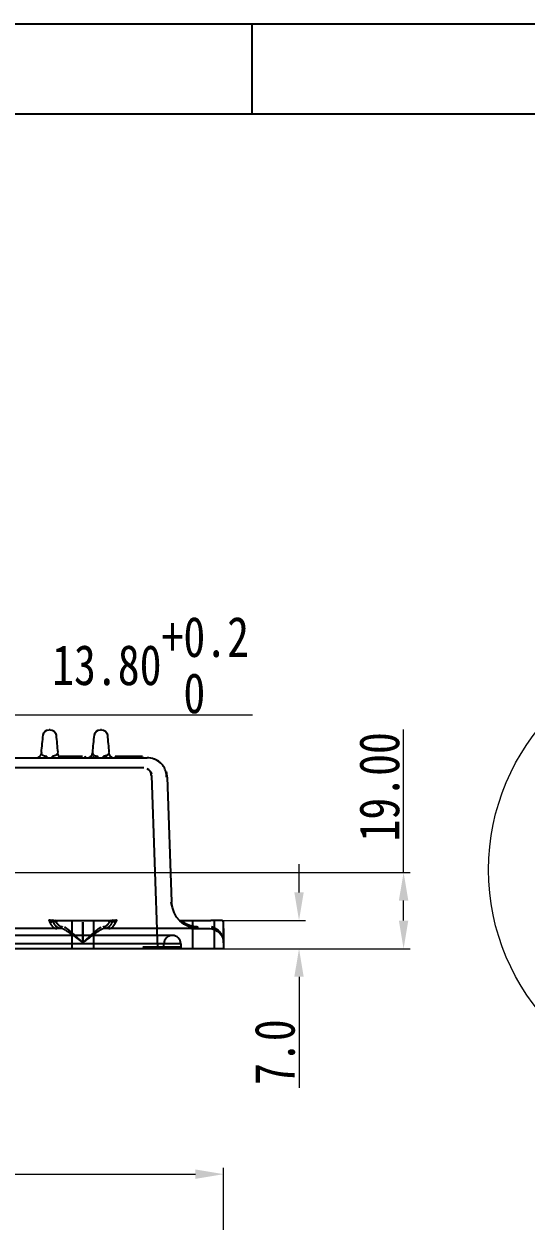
# Model space of a CAD drawing. Header units: millimetres. Extents: x 2028 to 3302, y -96 to 792.
# Drawn here: x 2440.3 to 2565.3, y 494.5 to 792.4 of the extents above; entities that cross this region are included whole.
import ezdxf

# ---------------------------------------------------------------- set-up
doc = ezdxf.new("R2010")
doc.units = ezdxf.units.MM
doc.layers.get('0').update_dxf_attribs({"linetype": 'CONTINUOUS'})
doc.layers.get('Defpoints').update_dxf_attribs({"linetype": 'CONTINUOUS'})
doc.layers.add('标注', color=2, linetype='CONTINUOUS')
doc.styles.get("Standard").update_dxf_attribs({"font": '', "width": 0.8})
doc.styles.get('Standard').set_extended_font_data('SimSun')
doc.dimstyles.new('111', dxfattribs={"dimtxt": 10, "dimasz": 7, "dimexe": 1.6, "dimexo": 0.8, "dimgap": 1, "dimtad": 1, "dimzin": 0, "dimdsep": 46, "dimtxsty": 'Standard', "dimcen": 0, "dimclrd": 3, "dimclre": 3, "dimclrt": 3, "dimadec": 0, "dimazin": 0, "dimtfac": 1, "dimtofl": 0, "dimtmove": 0, "dimatfit": 3, "dimfxl": 1, "dimtolj": 1, "dimlwd": 9, "dimlwe": 9, "dimarcsym": 0})

# ---------------------------------------------------------------- blocks, each defined once
blk = doc.blocks.new('*D4')
at = {"layer": 'Defpoints', "color": 0, "lineweight": 18, "transparency": 16777216}
for p in [(2490, 506.14), (2225, 449.39), (2490, 449.39)]:
    blk.add_point(p, dxfattribs=at)
at = {"layer": '标注', "color": 3, "lineweight": 9, "transparency": 16777216}
for p, q in [((2225, 450.19), (2225, 507.74)), ((2490, 450.19), (2490, 507.74)), ((2232, 506.14), (2483, 506.14))]:
    blk.add_line(p, q, dxfattribs=at)
at = {"layer": '标注', "color": 3, "lineweight": 18, "transparency": 16777216}
for points in [[(2232, 507.31), (2232, 504.97), (2225, 506.14)], [(2483, 507.31), (2483, 504.97), (2490, 506.14)]]:
    blk.add_solid(points, dxfattribs=at)
at = {"layer": '标注', "color": 3, "lineweight": 9, "transparency": 16777216, "insert": (2358.54, 512.5), "char_height": 10, "attachment_point": 5}
blk.add_mtext('\\A1;265.00±0.4', dxfattribs=at)
blk = doc.blocks.new('*D5')
at = {"layer": 'Defpoints', "color": 0, "lineweight": 18, "transparency": 16777216}
for p in [(2455, 486.43), (2260, 454.88), (2455, 454.88)]:
    blk.add_point(p, dxfattribs=at)
at = {"layer": '标注', "color": 3, "lineweight": 9, "transparency": 16777216}
for p, q in [((2260, 455.68), (2260, 488.03)), ((2267, 486.43), (2448, 486.43)), ((2455, 455.68), (2455, 488.03))]:
    blk.add_line(p, q, dxfattribs=at)
at = {"layer": '标注', "color": 3, "lineweight": 18, "transparency": 16777216}
for points in [[(2267, 487.6), (2267, 485.26), (2260, 486.43)], [(2448, 487.6), (2448, 485.26), (2455, 486.43)]]:
    blk.add_solid(points, dxfattribs=at)
at = {"layer": '标注', "color": 3, "lineweight": 9, "transparency": 16777216, "insert": (2357.5, 492.79), "char_height": 10, "attachment_point": 5}
blk.add_mtext('\\A1;*195.00±0.2', dxfattribs=at)
blk = doc.blocks.new('*D19')
at = {"layer": 'Defpoints', "color": 0, "lineweight": 18, "transparency": 16777216}
for p in [(2414.98, 581.24), (2414.98, 562.25), (2534.79, 562.25)]:
    blk.add_point(p, dxfattribs=at)
at = {"layer": '标注', "color": 3, "lineweight": 9, "transparency": 16777216}
for p, q in [((2534.79, 581.24), (2534.79, 616.82)), ((2415.78, 581.24), (2536.39, 581.24)), ((2534.79, 569.25), (2534.79, 574.24)), ((2415.78, 562.25), (2536.39, 562.25))]:
    blk.add_line(p, q, dxfattribs=at)
at = {"layer": '标注', "color": 3, "lineweight": 18, "transparency": 16777216}
for points in [[(2533.62, 574.24), (2535.96, 574.24), (2534.79, 581.24)], [(2533.62, 569.25), (2535.96, 569.25), (2534.79, 562.25)]]:
    blk.add_solid(points, dxfattribs=at)
at = {"layer": '标注', "color": 3, "lineweight": 9, "transparency": 16777216, "insert": (2528.79, 602.53), "char_height": 10, "attachment_point": 5, "rotation": 90}
blk.add_mtext('\\A1;19.00', dxfattribs=at)
blk = doc.blocks.new('*D20')
at = {"color": 3, "lineweight": 9, "transparency": 16777216}
for p, q in [((2401.11, 620.43), (2394.11, 620.43)), ((2408.11, 582.04), (2408.11, 622.03)), ((2421.91, 582.04), (2421.91, 622.03)), ((2428.91, 620.43), (2497.2, 620.43))]:
    blk.add_line(p, q, dxfattribs=at)
at = {"color": 3, "lineweight": 18, "transparency": 16777216}
for points in [[(2401.11, 621.6), (2401.11, 619.27), (2408.11, 620.43)], [(2428.91, 621.6), (2428.91, 619.27), (2421.91, 620.43)]]:
    blk.add_solid(points, dxfattribs=at)
at = {"layer": 'Defpoints', "color": 0, "lineweight": 18, "transparency": 16777216}
for p in [(2421.91, 620.43), (2408.11, 581.24), (2421.91, 581.24)]:
    blk.add_point(p, dxfattribs=at)
at = {"color": 3, "lineweight": 18, "transparency": 16777216, "insert": (2471.85, 632.85), "char_height": 10, "attachment_point": 5}
blk.add_mtext('\\A1;13.80\\S+0.2^  0;', dxfattribs=at)
blk = doc.blocks.new('*D24')
at = {"layer": 'Defpoints', "color": 0, "lineweight": 18, "transparency": 16777216}
for p in [(2487.75, 569.25), (2487.75, 562.25), (2508.78, 562.25)]:
    blk.add_point(p, dxfattribs=at)
at = {"layer": '标注', "color": 3, "lineweight": 9, "transparency": 16777216}
for p, q in [((2508.78, 576.25), (2508.78, 583.25)), ((2488.55, 569.25), (2510.38, 569.25)), ((2488.55, 562.25), (2510.38, 562.25)), ((2508.78, 555.25), (2508.78, 527.62))]:
    blk.add_line(p, q, dxfattribs=at)
at = {"layer": '标注', "color": 3, "lineweight": 18, "transparency": 16777216}
for points in [[(2507.61, 576.25), (2509.94, 576.25), (2508.78, 569.25)], [(2507.61, 555.25), (2509.94, 555.25), (2508.78, 562.25)]]:
    blk.add_solid(points, dxfattribs=at)
at = {"layer": '标注', "color": 3, "lineweight": 9, "transparency": 16777216, "insert": (2502.78, 536.51), "char_height": 10, "attachment_point": 5, "rotation": 90}
blk.add_mtext('\\A1;7.0', dxfattribs=at)

msp = doc.modelspace()

# ---------------------------------------------------------------- linework, layer by layer
at = {"linetype": 'Continuous'}
for p, q in [((2027.72, 792.374), (3302.468, 792.374)), ((2497.085, 770.005), (2497.085, 792.374)), ((2050.089, 770.005), (3280.1, 770.005))]:
    msp.add_line(p, q, dxfattribs=at)
at = {"color": 7, "linetype": 'Continuous'}
for p, q in [((2446.856, 616.746), (2446.62, 616.746)), ((2459.606, 616.746), (2459.37, 616.746)), ((2246.488, 609.746), (2468.502, 609.746)), ((2446.003, 609.746), (2446.003, 610.186)), ((2447.408, 609.746), (2447.408, 610.186)), ((2452.995, 609.646), (2451.995, 609.646)), ((2452.495, 609.749), (2452.495, 609.646)), ((2452.995, 609.749), (2452.995, 609.646)), ((2453.495, 609.646), (2452.995, 609.646)), ((2456.495, 609.646), (2453.495, 609.646)), ((2454.495, 609.646), (2454.495, 609.746)), ((2455.495, 609.746), (2455.495, 609.646)), ((2456.995, 609.746), (2456.995, 609.646)), ((2456.995, 609.746), (2456.995, 609.646)), ((2457.495, 609.646), (2457.162, 609.646)), ((2457.495, 609.746), (2457.495, 609.646)), ((2457.995, 609.646), (2457.495, 609.646)), ((2458.495, 609.646), (2458.495, 609.781)), ((2458.753, 609.746), (2458.753, 610.186)), ((2460.158, 609.746), (2460.158, 610.186)), ((2462.995, 609.746), (2463.048, 610.046)), ((2469.818, 610.046), (2463.048, 610.046)), ((2468.502, 609.746), (2471.002, 609.746)), ((2469.818, 610.046), (2469.923, 609.746)), ((2464.658, 607.246), (2250.333, 607.246)), ((2470.156, 607.246), (2464.658, 607.246)), ((2473.659, 562.246), (2472.155, 605.316)), ((2475.999, 604.921), (2477.082, 573.893)), ((2477.082, 573.893), (2477.085, 573.809)), ((2447.342, 569.246), (2448.248, 569.246)), ((2448.723, 569.246), (2450.779, 569.246)), ((2450.779, 569.246), (2459.211, 569.246)), ((2452.245, 569.246), (2452.245, 562.246)), ((2457.745, 562.246), (2457.745, 569.246)), ((2459.211, 569.246), (2461.268, 569.246)), ((2461.732, 569.246), (2462.649, 569.246)), ((2479.937, 569.246), (2486.835, 569.246)), ((2482.245, 569.246), (2482.245, 562.246)), ((2489.595, 569.246), (2486.835, 569.246)), ((2487.745, 562.246), (2487.745, 569.246)), ((2449.671, 567.246), (2395.32, 567.246)), ((2454.995, 568.846), (2454.995, 563.746)), ((2454.995, 563.746), (2454.995, 568.846)), ((2481.995, 567.246), (2460.32, 567.246)), ((2489.995, 563.746), (2489.995, 568.846)), ((2489.995, 567.246), (2489.995, 563.746)), ((2469.759, 565.546), (2245.232, 565.546)), ((2469.759, 563.451), (2245.232, 563.451)), ((2477.259, 565.546), (2469.759, 565.546)), ((2479.359, 563.451), (2469.759, 563.451)), ((2475.138, 562.246), (2475.159, 563.451)), ((2479.359, 563.451), (2479.38, 562.246)), ((2489.995, 563.746), (2489.995, 562.246)), ((2481.995, 562.246), (2232.995, 562.246)), ((2469.942, 562.746), (2475.859, 562.746)), ((2475.859, 562.746), (2479.359, 562.746)), ((2479.359, 562.246), (2479.359, 562.746)), ((2489.995, 562.246), (2481.995, 562.246))]:
    msp.add_line(p, q, dxfattribs=at)
at = {"color": 3, "lineweight": 18}
msp.add_circle((2611.722, 581.885), 55.786, dxfattribs=at)
at = {"color": 7, "linetype": 'Continuous', "extrusion": (0, 0, -1)}
for centre, radius, start, end in [((-2446.62, 615.246), 1.5, 5.75036, 90), ((-2446.856, 615.246), 1.5, 90, 174.85307), ((-2459.37, 615.246), 1.5, 5.75037, 90), ((-2459.606, 615.246), 1.5, 90, 174.85307), ((-2454.195, 609.746), 0.3, 90, 180), ((-2455.795, 609.746), 0.3, 0, 90), ((-2470.156, 605.246), 2, 111.17636, 167.71223), ((-2483.881, 574.046), 6.8, 270, 358), ((-2486.495, 563.746), 3.5, 90, 180)]:
    msp.add_arc(centre, radius, start, end, dxfattribs=at)
at = {"color": 7, "linetype": 'Continuous'}
for centre, radius, start, end in [((2471.002, 604.746), 5, 49.85687, 90), ((2471.002, 604.746), 5, 2, 17.345), ((2489.595, 568.846), 0.4, 0, 90), ((2477.259, 563.446), 2.1, 0.12713, 179.87287)]:
    msp.add_arc(centre, radius, start, end, dxfattribs=at)
for centre, major_axis, ratio, start_param, end_param in [((2447.342, 568.846), (0, -0.4), 0.7258895, 3.1415927, 4.2956654), ((2447.768, 568.846), (0, -0.4), 0.9165024, 3.1415927, 4.712389), ((2448.296, 568.846), (0, 0.4), 0.7258895, 0, 1.1540728), ((2448.723, 568.846), (0, 0.4), 0.9165024, 0, 1.5707963), ((2461.268, 568.846), (0, 0.4), 0.9165024, 4.712389, 6.2831853), ((2461.694, 568.846), (0, 0.4), 0.7258895, 5.1291125, 6.2831853), ((2462.222, 568.846), (0, -0.4), 0.9165024, 1.5707963, 3.1415927), ((2462.649, 568.846), (0, -0.4), 0.7258895, 1.9875199, 3.1415927), ((2479.268, 568.846), (0, 0.4), 0.6878113, 5.1291125, 6.2831853), ((2479.937, 568.846), (0, 0.4), 0.4000291, 4.712389, 6.2831853), ((2449.671, 563.746), (0, 3.5), 0.4963329, 6.1083871, 6.2831853), ((2460.32, 563.746), (0, 3.5), 0.4963329, 0, 0.1747983)]:
    msp.add_ellipse(centre, major_axis=major_axis, ratio=ratio, start_param=start_param, end_param=end_param, dxfattribs=at)
for points, degree in [([(2444.694, 611.096), (2444.839, 612.53), (2444.983, 613.963), (2445.127, 615.397)], 3), ([(2448.35, 615.381), (2448.478, 613.958), (2448.607, 612.535), (2448.735, 611.112)], 3), ([(2457.444, 611.096), (2457.589, 612.53), (2457.733, 613.963), (2457.877, 615.397)], 3), ([(2461.1, 615.381), (2461.228, 613.958), (2461.357, 612.535), (2461.485, 611.112)], 3), ([(2477.237, 572.6), (2476.954, 573.781)], 1), ([(2448.356, 568.846), (2448.528, 568.575), (2448.903, 568.156), (2449.302, 567.871), (2449.715, 567.726), (2449.924, 567.726)], 2), ([(2480.097, 568.846), (2480.49, 568.575), (2481.35, 568.156), (2482.264, 567.871), (2483.21, 567.726), (2483.689, 567.726)], 2)]:
    msp.add_open_spline(points, degree=degree, dxfattribs=at)
for points, degree, knots in [([(2444.699, 610.948), (2444.672, 610.821), (2444.596, 610.591), (2444.413, 610.295), (2444.207, 610.077), (2444.017, 609.933), (2443.875, 609.848), (2443.787, 609.79), (2443.869, 609.77), (2444.064, 609.748), (2444.307, 609.746), (2444.5, 609.747), (2444.511, 609.747)], 3, [0, 0, 0, 0, 0.0945893, 0.1828164, 0.2625781, 0.3348924, 0.4036006, 0.4739598, 0.6304037, 0.8015782, 0.9888488, 1, 1, 1, 1]), ([(2444.696, 610.935), (2444.668, 610.808), (2444.591, 610.579), (2444.406, 610.285), (2444.199, 610.07), (2444.009, 609.929), (2443.868, 609.845), (2443.819, 609.813), (2443.812, 609.8), (2443.811, 609.797)], 3, [0, 0, 0, 0, 0.1883479, 0.3637113, 0.5219986, 0.6653582, 0.8015421, 0.9411134, 1, 1, 1, 1]), ([(2444.694, 611.096), (2444.694, 611.093), (2444.688, 611.033), (2444.69, 610.966), (2444.701, 610.902), (2444.703, 610.896)], 3, [0, 0, 0, 0, 0.0408977, 0.9013028, 1, 1, 1, 1]), ([(2448.719, 610.884), (2448.709, 610.846), (2448.681, 610.76), (2448.611, 610.637), (2448.508, 610.518), (2448.383, 610.418), (2448.239, 610.335), (2448.081, 610.27), (2447.915, 610.224), (2447.748, 610.196), (2447.588, 610.183), (2447.475, 610.183), (2447.416, 610.185), (2447.408, 610.186)], 3, [0, 0, 0, 0, 0.1109832, 0.2468572, 0.3709163, 0.4843553, 0.5891082, 0.6862091, 0.7743933, 0.853479, 0.9243533, 0.9886896, 1, 1, 1, 1]), ([(2449.387, 609.876), (2449.343, 609.905), (2449.223, 609.994), (2449.023, 610.204), (2448.824, 610.542), (2448.752, 610.814), (2448.729, 610.967)], 3, [0, 0, 0, 0, 0.1638019, 0.4157571, 0.6966669, 1, 1, 1, 1]), ([(2449.642, 609.75), (2449.642, 609.751), (2449.628, 609.757), (2449.567, 609.779), (2449.43, 609.845), (2449.24, 609.978), (2449.023, 610.205), (2448.824, 610.543), (2448.752, 610.815), (2448.73, 610.968)], 3, [0, 0, 0, 0, 0.0484783, 0.1545653, 0.2818076, 0.4312545, 0.6026161, 0.7936927, 1, 1, 1, 1]), ([(2457.448, 610.954), (2457.421, 610.826), (2457.347, 610.595), (2457.164, 610.298), (2456.958, 610.08), (2456.767, 609.935), (2456.625, 609.849), (2456.574, 609.815), (2456.566, 609.802), (2456.566, 609.798)], 3, [0, 0, 0, 0, 0.1869439, 0.3613534, 0.5190942, 0.6622119, 0.7983106, 0.9377905, 1, 1, 1, 1]), ([(2456.827, 610.029), (2456.873, 610.061), (2456.917, 610.096), (2457.094, 610.257), (2457.208, 610.406), (2457.374, 610.734), (2457.426, 610.913), (2457.444, 611.096)], 3, [0, 0, 0, 0, 0.1321349, 0.1321349, 0.5660675, 0.5660675, 1, 1, 1, 1]), ([(2457.449, 610.948), (2457.422, 610.821), (2457.346, 610.591), (2457.163, 610.295), (2457.004, 610.127), (2456.92, 610.054), (2456.905, 610.042)], 3, [0, 0, 0, 0, 0.3373089, 0.6519303, 0.9363632, 1, 1, 1, 1]), ([(2457.444, 611.096), (2457.444, 611.093), (2457.438, 611.033), (2457.44, 610.968), (2457.45, 610.908), (2457.451, 610.904)], 3, [0, 0, 0, 0, 0.0425385, 0.9374509, 1, 1, 1, 1]), ([(2461.469, 610.884), (2461.459, 610.846), (2461.431, 610.76), (2461.361, 610.637), (2461.258, 610.518), (2461.133, 610.418), (2460.989, 610.335), (2460.831, 610.27), (2460.665, 610.224), (2460.498, 610.196), (2460.338, 610.183), (2460.225, 610.183), (2460.166, 610.185), (2460.158, 610.186)], 3, [0, 0, 0, 0, 0.1109832, 0.2468572, 0.3709163, 0.4843553, 0.5891082, 0.6862091, 0.7743933, 0.853479, 0.9243533, 0.9886896, 1, 1, 1, 1]), ([(2461.822, 609.747), (2462.051, 609.745), (2462.238, 609.746), (2462.394, 609.747), (2462.382, 609.754), (2462.314, 609.779), (2462.179, 609.844), (2461.989, 609.977), (2461.773, 610.204), (2461.574, 610.542), (2461.502, 610.814), (2461.479, 610.967)], 3, [0, 0, 0, 0, 0.2410475, 0.2902947, 0.349866, 0.4224232, 0.509398, 0.6115074, 0.7285643, 0.8590733, 1, 1, 1, 1]), ([(2462.392, 609.75), (2462.392, 609.751), (2462.378, 609.757), (2462.317, 609.779), (2462.18, 609.845), (2461.99, 609.978), (2461.773, 610.205), (2461.574, 610.543), (2461.502, 610.815), (2461.48, 610.968)], 3, [0, 0, 0, 0, 0.0484782, 0.1545653, 0.2818076, 0.4312544, 0.6026161, 0.7936926, 1, 1, 1, 1]), ([(2444.857, 610.576), (2444.876, 610.554), (2444.929, 610.497), (2445.032, 610.413), (2445.174, 610.331), (2445.331, 610.267), (2445.497, 610.221), (2445.664, 610.194), (2445.825, 610.182), (2445.938, 610.183), (2445.996, 610.185), (2446.003, 610.186)], 3, [0, 0, 0, 0, 0.1004196, 0.262274, 0.4118842, 0.5509158, 0.6774513, 0.7910517, 0.8929166, 0.985448, 1, 1, 1, 1]), ([(2449.072, 609.747), (2449.301, 609.745), (2449.488, 609.746), (2449.644, 609.747), (2449.632, 609.754), (2449.564, 609.779), (2449.468, 609.825), (2449.403, 609.866), (2449.387, 609.876)], 3, [0, 0, 0, 0, 0.4502146, 0.5421955, 0.6534594, 0.7889774, 0.9514236, 1, 1, 1, 1]), ([(2451.191, 610.046), (2451.23, 610.047), (2451.287, 610.037), (2451.359, 610.001), (2451.407, 609.962), (2451.447, 609.914), (2451.484, 609.843), (2451.495, 609.786), (2451.495, 609.746)], 3, [0, 0, 0, 0, 0.2389448, 0.3677347, 0.4993817, 0.6311367, 0.7602238, 1, 1, 1, 1]), ([(2452.191, 610.046), (2452.215, 610.047), (2452.258, 610.042), (2452.326, 610.02), (2452.397, 609.975), (2452.454, 609.907), (2452.488, 609.826), (2452.495, 609.775), (2452.495, 609.746)], 3, [0, 0, 0, 0, 0.1485409, 0.2760131, 0.4497285, 0.6718024, 0.8264966, 1, 1, 1, 1]), ([(2452.691, 610.046), (2452.715, 610.047), (2452.758, 610.042), (2452.826, 610.02), (2452.897, 609.975), (2452.954, 609.907), (2452.988, 609.826), (2452.995, 609.775), (2452.995, 609.746)], 3, [0, 0, 0, 0, 0.1485409, 0.2760131, 0.4497285, 0.6718024, 0.8264966, 1, 1, 1, 1]), ([(2455.952, 609.746), (2456.136, 609.746), (2456.319, 609.781), (2456.61, 609.893), (2456.724, 609.954), (2456.827, 610.029)], 3, [0, 0, 0, 0, 0.5897986, 0.5897986, 1, 1, 1, 1]), ([(2456.905, 610.042), (2456.858, 610.003), (2456.755, 609.926), (2456.625, 609.848), (2456.537, 609.79), (2456.619, 609.77), (2456.814, 609.748), (2457.057, 609.746), (2457.25, 609.747), (2457.261, 609.747)], 3, [0, 0, 0, 0, 0.0756958, 0.1711796, 0.268958, 0.4863692, 0.7242512, 0.9845019, 1, 1, 1, 1]), ([(2456.995, 609.746), (2456.996, 609.786), (2457.007, 609.843), (2457.044, 609.914), (2457.083, 609.962), (2457.132, 610.001), (2457.203, 610.037), (2457.26, 610.047), (2457.3, 610.046)], 3, [0, 0, 0, 0, 0.2397762, 0.3688633, 0.5006183, 0.6322653, 0.7610552, 1, 1, 1, 1]), ([(2457.495, 609.746), (2457.496, 609.786), (2457.507, 609.843), (2457.544, 609.914), (2457.583, 609.962), (2457.632, 610.001), (2457.703, 610.037), (2457.76, 610.047), (2457.8, 610.046)], 3, [0, 0, 0, 0, 0.2397762, 0.3688633, 0.5006183, 0.6322653, 0.7610552, 1, 1, 1, 1]), ([(2457.601, 610.583), (2457.621, 610.558), (2457.676, 610.499), (2457.782, 610.413), (2457.924, 610.331), (2458.081, 610.267), (2458.247, 610.221), (2458.414, 610.194), (2458.575, 610.182), (2458.688, 610.183), (2458.746, 610.185), (2458.753, 610.186)], 3, [0, 0, 0, 0, 0.1097149, 0.2698969, 0.4179611, 0.5555561, 0.6807842, 0.7932107, 0.8940231, 0.9855984, 1, 1, 1, 1]), ([(2458.495, 609.746), (2458.496, 609.786), (2458.507, 609.843), (2458.544, 609.914), (2458.583, 609.962), (2458.632, 610.001), (2458.703, 610.037), (2458.76, 610.047), (2458.8, 610.046)], 3, [0, 0, 0, 0, 0.2397762, 0.3688633, 0.5006183, 0.6322653, 0.7610552, 1, 1, 1, 1]), ([(2475.85, 604.943), (2475.856, 605.405), (2475.741, 606.318), (2475.147, 607.633), (2474.138, 608.733), (2473.282, 609.221), (2472.806, 609.41)], 3, [0, 0, 0, 0, 0.2366138, 0.4887017, 0.7468464, 1, 1, 1, 1]), ([(2472.006, 605.329), (2472.024, 605.511), (2472.005, 605.856), (2471.878, 606.189), (2471.791, 606.34)], 3, [0, 0, 0, 0, 0.5111113, 1, 1, 1, 1]), ([(2472.155, 605.316), (2472.154, 605.317), (2472.152, 605.319), (2472.138, 605.321), (2472.117, 605.323), (2472.086, 605.326), (2472.051, 605.328), (2472.025, 605.329), (2472.013, 605.329)], 3, [0, 0, 0, 0, 0.1757466, 0.3514885, 0.5272258, 0.7029587, 0.8786875, 1, 1, 1, 1]), ([(2475.999, 604.921), (2475.998, 604.923), (2475.995, 604.926), (2475.979, 604.93), (2475.952, 604.935), (2475.914, 604.939), (2475.882, 604.942), (2475.864, 604.943)], 3, [0, 0, 0, 0, 0.1998211, 0.4000467, 0.6006768, 0.8017115, 1, 1, 1, 1]), ([(2446.516, 569.398), (2446.541, 569.376), (2446.596, 569.325), (2446.691, 569.246), (2446.817, 569.151), (2446.949, 569.067), (2447.04, 569.025), (2447.076, 569.009)], 3, [0, 0, 0, 0, 0.1295045, 0.2962661, 0.5002465, 0.7994418, 1, 1, 1, 1]), ([(2447.342, 569.246), (2447.314, 569.247), (2447.255, 569.248), (2447.158, 569.256), (2447.05, 569.269), (2446.921, 569.291), (2446.742, 569.33), (2446.603, 569.372), (2446.516, 569.398)], 3, [0, 0, 0, 0, 0.1049557, 0.2232273, 0.3548834, 0.4999735, 0.6902475, 1, 1, 1, 1]), ([(2446.516, 569.398), (2446.54, 569.337), (2446.588, 569.213), (2446.664, 569.035), (2446.745, 568.86), (2446.83, 568.689), (2446.92, 568.524), (2447.013, 568.364), (2447.112, 568.212), (2447.214, 568.067), (2447.321, 567.931), (2447.43, 567.808), (2447.544, 567.693), (2447.668, 567.584), (2447.809, 567.48), (2447.965, 567.387), (2448.139, 567.311), (2448.328, 567.257), (2448.461, 567.25), (2448.53, 567.246)], 3, [0, 0, 0, 0, 0.0445624, 0.0902087, 0.1369434, 0.1847707, 0.2336945, 0.2837185, 0.3348462, 0.3870807, 0.4404251, 0.4948823, 0.5463317, 0.6046828, 0.6699371, 0.7420956, 0.8211588, 0.9071269, 1, 1, 1, 1]), ([(2447.076, 569.009), (2447.102, 568.998), (2447.158, 568.974), (2447.238, 568.935), (2447.322, 568.892), (2447.374, 568.862), (2447.402, 568.846)], 3, [0, 0, 0, 0, 0.1985006, 0.4317407, 0.6991497, 1, 1, 1, 1]), ([(2447.47, 569.398), (2447.518, 569.384), (2447.604, 569.357), (2447.721, 569.326), (2447.813, 569.305), (2447.943, 569.279), (2448.103, 569.253), (2448.236, 569.249), (2448.296, 569.246)], 3, [0, 0, 0, 0, 0.1698513, 0.3098315, 0.4199386, 0.5001723, 0.7768276, 1, 1, 1, 1]), ([(2448.03, 569.009), (2448.008, 569.018), (2447.956, 569.041), (2447.864, 569.093), (2447.738, 569.174), (2447.604, 569.277), (2447.51, 569.363), (2447.47, 569.398)], 3, [0, 0, 0, 0, 0.1227874, 0.2893827, 0.4998847, 0.7918109, 1, 1, 1, 1]), ([(2449.484, 567.246), (2449.449, 567.247), (2449.38, 567.249), (2449.279, 567.264), (2449.182, 567.286), (2449.089, 567.316), (2449.001, 567.351), (2448.916, 567.392), (2448.836, 567.437), (2448.759, 567.485), (2448.687, 567.536), (2448.619, 567.589), (2448.555, 567.643), (2448.495, 567.698), (2448.439, 567.752), (2448.341, 567.854), (2448.205, 568.016), (2448.033, 568.257), (2447.874, 568.518), (2447.728, 568.797), (2447.593, 569.088), (2447.511, 569.296), (2447.47, 569.398)], 3, [0, 0, 0, 0, 0.0472878, 0.0928515, 0.1366913, 0.1788073, 0.2191993, 0.2578677, 0.2948123, 0.3300333, 0.3635309, 0.3953052, 0.4253563, 0.4536844, 0.4802898, 0.5051729, 0.5952824, 0.6823164, 0.7662886, 0.8472147, 0.925112, 1, 1, 1, 1]), ([(2448.356, 568.846), (2448.303, 568.877), (2448.21, 568.929), (2448.085, 568.985), (2448.03, 569.009)], 3, [0, 0, 0, 0, 0.568288, 1, 1, 1, 1]), ([(2448.296, 569.246), (2448.453, 569.246), (2448.577, 569.246), (2448.692, 569.246), (2448.708, 569.246), (2448.723, 569.246)], 3, [0, 0, 0, 0, 0.8597377, 0.8597377, 1, 1, 1, 1]), ([(2462.52, 569.398), (2462.496, 569.337), (2462.448, 569.213), (2462.372, 569.035), (2462.291, 568.86), (2462.206, 568.689), (2462.117, 568.524), (2462.023, 568.364), (2461.925, 568.212), (2461.822, 568.067), (2461.715, 567.931), (2461.606, 567.808), (2461.492, 567.693), (2461.368, 567.584), (2461.228, 567.48), (2461.071, 567.387), (2460.898, 567.311), (2460.708, 567.257), (2460.575, 567.25), (2460.507, 567.246)], 3, [0, 0, 0, 0, 0.0445624, 0.0902087, 0.1369434, 0.1847707, 0.2336945, 0.2837185, 0.3348462, 0.3870807, 0.4404251, 0.4948823, 0.5463317, 0.6046828, 0.6699371, 0.7420956, 0.8211588, 0.9071269, 1, 1, 1, 1]), ([(2461.268, 569.246), (2461.283, 569.246), (2461.298, 569.246), (2461.414, 569.246), (2461.538, 569.246), (2461.694, 569.246)], 3, [0, 0, 0, 0, 0.1402623, 0.1402623, 1, 1, 1, 1]), ([(2461.461, 567.246), (2461.496, 567.247), (2461.565, 567.249), (2461.666, 567.264), (2461.763, 567.286), (2461.855, 567.316), (2461.944, 567.351), (2462.029, 567.392), (2462.109, 567.437), (2462.185, 567.485), (2462.258, 567.536), (2462.326, 567.589), (2462.39, 567.643), (2462.45, 567.698), (2462.505, 567.752), (2462.603, 567.854), (2462.74, 568.016), (2462.911, 568.257), (2463.07, 568.518), (2463.217, 568.797), (2463.352, 569.088), (2463.434, 569.296), (2463.474, 569.398)], 3, [0, 0, 0, 0, 0.0472878, 0.0928515, 0.1366913, 0.1788073, 0.2191993, 0.2578677, 0.2948123, 0.3300333, 0.3635309, 0.3953052, 0.4253563, 0.4536844, 0.4802898, 0.5051729, 0.5952824, 0.6823164, 0.7662886, 0.8472147, 0.925112, 1, 1, 1, 1]), ([(2461.96, 569.009), (2461.935, 568.998), (2461.879, 568.974), (2461.798, 568.935), (2461.714, 568.892), (2461.662, 568.862), (2461.634, 568.846)], 3, [0, 0, 0, 0, 0.1985006, 0.4317407, 0.6991497, 1, 1, 1, 1]), ([(2461.694, 569.246), (2461.722, 569.247), (2461.782, 569.248), (2461.878, 569.256), (2461.986, 569.269), (2462.115, 569.291), (2462.294, 569.33), (2462.434, 569.372), (2462.52, 569.398)], 3, [0, 0, 0, 0, 0.1049557, 0.2232273, 0.3548834, 0.4999735, 0.6902475, 1, 1, 1, 1]), ([(2462.52, 569.398), (2462.496, 569.376), (2462.44, 569.325), (2462.345, 569.246), (2462.219, 569.151), (2462.087, 569.067), (2461.997, 569.025), (2461.96, 569.009)], 3, [0, 0, 0, 0, 0.1295045, 0.2962661, 0.5002465, 0.7994418, 1, 1, 1, 1]), ([(2462.589, 568.846), (2462.642, 568.877), (2462.734, 568.929), (2462.86, 568.985), (2462.915, 569.009)], 3, [0, 0, 0, 0, 0.568288, 1, 1, 1, 1]), ([(2463.474, 569.398), (2463.427, 569.384), (2463.341, 569.357), (2463.224, 569.326), (2463.132, 569.305), (2463.002, 569.279), (2462.842, 569.253), (2462.708, 569.249), (2462.649, 569.246)], 3, [0, 0, 0, 0, 0.1698513, 0.3098315, 0.4199386, 0.5001723, 0.7768276, 1, 1, 1, 1]), ([(2462.915, 569.009), (2462.937, 569.018), (2462.989, 569.041), (2463.081, 569.093), (2463.206, 569.174), (2463.341, 569.277), (2463.435, 569.363), (2463.474, 569.398)], 3, [0, 0, 0, 0, 0.1227874, 0.2893827, 0.4998847, 0.7918109, 1, 1, 1, 1]), ([(2479.268, 569.246), (2479.433, 569.246), (2479.63, 569.246), (2479.869, 569.246), (2479.903, 569.246), (2479.937, 569.246)], 3, [0, 0, 0, 0, 0.8597377, 0.8597377, 1, 1, 1, 1]), ([(2480.097, 568.846), (2479.982, 568.877), (2479.781, 568.929), (2479.599, 568.985), (2479.52, 569.009)], 3, [0, 0, 0, 0, 0.568288, 1, 1, 1, 1]), ([(2454.995, 563.746), (2454.911, 563.81), (2454.746, 563.934), (2454.503, 564.116), (2454.27, 564.292), (2454.047, 564.46), (2453.833, 564.62), (2453.63, 564.772), (2453.435, 564.917), (2453.251, 565.053), (2453.076, 565.181), (2452.91, 565.302), (2452.755, 565.414), (2452.609, 565.519), (2452.473, 565.617), (2452.346, 565.707), (2452.146, 565.85), (2451.879, 566.04), (2451.552, 566.268), (2451.25, 566.473), (2450.974, 566.654), (2450.723, 566.811), (2450.497, 566.943), (2450.297, 567.051), (2450.121, 567.136), (2450.021, 567.174), (2449.973, 567.193)], 3, [0, 0, 0, 0, 0.0446584, 0.0876895, 0.1290937, 0.1688713, 0.2070228, 0.2435485, 0.278449, 0.3117248, 0.3433768, 0.3734055, 0.4018121, 0.4285975, 0.4537632, 0.4773107, 0.4992419, 0.5663809, 0.6304559, 0.6915302, 0.7496769, 0.8049809, 0.8575405, 0.9074707, 0.9549051, 1, 1, 1, 1]), ([(2450.413, 567.666), (2450.437, 567.654), (2450.487, 567.632), (2450.568, 567.588), (2450.655, 567.536), (2450.749, 567.477), (2450.849, 567.41), (2450.956, 567.335), (2451.069, 567.252), (2451.188, 567.161), (2451.433, 566.969), (2451.848, 566.621), (2452.429, 566.111), (2453.059, 565.543), (2453.586, 565.06), (2454.061, 564.618), (2454.491, 564.217), (2454.815, 563.914), (2454.995, 563.746)], 3, [0, 0, 0, 0, 0.0257639, 0.0519436, 0.0785802, 0.1057128, 0.1333782, 0.1616112, 0.1904446, 0.219909, 0.2500334, 0.3667595, 0.5009517, 0.6173874, 0.749386, 0.8123594, 0.8958978, 1, 1, 1, 1]), ([(2454.995, 563.746), (2455.066, 563.813), (2455.204, 563.941), (2455.403, 564.127), (2455.586, 564.298), (2455.755, 564.455), (2455.908, 564.597), (2456.046, 564.726), (2456.169, 564.841), (2456.472, 565.122), (2456.931, 565.542), (2457.564, 566.113), (2458.145, 566.623), (2458.594, 567.001), (2458.898, 567.237), (2459.099, 567.383), (2459.28, 567.503), (2459.441, 567.6), (2459.533, 567.644), (2459.578, 567.666)], 3, [0, 0, 0, 0, 0.0412428, 0.0796204, 0.1151328, 0.1477801, 0.1775624, 0.20448, 0.228533, 0.2497218, 0.3825876, 0.4995278, 0.634065, 0.7505504, 0.803992, 0.8554652, 0.9051524, 0.9532563, 1, 1, 1, 1]), ([(2460.018, 567.193), (2459.991, 567.183), (2459.937, 567.163), (2459.848, 567.125), (2459.751, 567.079), (2459.646, 567.026), (2459.534, 566.965), (2459.413, 566.896), (2459.284, 566.82), (2459.147, 566.736), (2459.002, 566.644), (2458.849, 566.545), (2458.689, 566.438), (2458.52, 566.323), (2458.343, 566.201), (2458.158, 566.072), (2457.965, 565.936), (2457.747, 565.781), (2457.491, 565.598), (2457.184, 565.377), (2456.832, 565.121), (2456.436, 564.829), (2455.996, 564.5), (2455.511, 564.134), (2455.172, 563.879), (2454.995, 563.746)], 3, [0, 0, 0, 0, 0.0250755, 0.0508668, 0.0774044, 0.1047164, 0.1328286, 0.1617646, 0.1915462, 0.2221931, 0.2537236, 0.2861546, 0.3195012, 0.3537778, 0.3889974, 0.4251719, 0.4623125, 0.5004294, 0.5494172, 0.605848, 0.6697353, 0.7410886, 0.8199142, 0.9062169, 1, 1, 1, 1]), ([(2460.067, 567.726), (2460.487, 567.726), (2460.888, 568.013), (2461.087, 568.155), (2461.463, 568.574), (2461.634, 568.846)], 2, [0, 0, 0, 0.5, 0.5, 0.75, 1, 1, 1]), ([(2481.995, 567.246), (2483.858, 567.246), (2485.836, 567.246), (2486.495, 567.246), (2486.495, 567.246)], 2, [0, 0, 0, 0.5, 0.75, 1, 1, 1]), ([(2486.995, 567.666), (2487.05, 567.654), (2487.16, 567.632), (2487.321, 567.588), (2487.481, 567.536), (2487.638, 567.477), (2487.792, 567.41), (2487.944, 567.336), (2488.092, 567.253), (2488.237, 567.163), (2488.513, 566.972), (2488.902, 566.624), (2489.304, 566.113), (2489.622, 565.542), (2489.803, 565.057), (2489.912, 564.614), (2489.98, 564.214), (2489.99, 563.913), (2489.995, 563.746)], 3, [0, 0, 0, 0, 0.0258152, 0.0520193, 0.0786529, 0.1057547, 0.1333614, 0.1615076, 0.1902263, 0.2195481, 0.2495021, 0.3659476, 0.5005208, 0.6174232, 0.750323, 0.8131615, 0.8963876, 1, 1, 1, 1]), ([(2487.682, 567.457), (2487.647, 567.473), (2487.519, 567.524), (2487.294, 567.6), (2487.094, 567.644), (2486.995, 567.666)], 3, [0, 0, 0, 0, 0.1674121, 0.5896757, 1, 1, 1, 1]), ([(2469.942, 562.746), (2470.008, 562.675), (2470.054, 562.592), (2470.138, 562.423), (2470.174, 562.336), (2470.208, 562.246)], 3, [0, 0, 0, 0, 0.5, 0.5, 1, 1, 1, 1])]:
    msp.add_open_spline(points, degree=degree, knots=knots, dxfattribs=at)
for points, weights in [([(2448.996, 609.746), (2449.044, 609.931), (2449.195, 610.046), (2449.384, 610.046)], [0.933230750156, 0.810265448809, 0.819609852215, 0.961263960374]), ([(2454.942, 610.046), (2451.685, 610.046), (2449.384, 610.046), (2449.384, 610.046)], [0.961263961175, 0.7739337529, 0.771458232158, 0.953837398949]), ([(2451.535, 609.746), (2451.509, 609.746), (2451.495, 609.746), (2451.495, 609.746)], [0.498297309138, 0.484909746076, 0.478240449292, 0.478289418787]), ([(2451.995, 609.646), (2451.66, 609.646), (2451.356, 609.646), (2451.535, 609.646)], [1, 0.598489341815, 0.43879489663, 0.520916664447]), ([(2452.535, 609.746), (2452.509, 609.746), (2452.495, 609.746), (2452.495, 609.746)], [0.49829730914, 0.484909746238, 0.478240449453, 0.478289418785]), ([(2453.035, 609.746), (2453.009, 609.746), (2452.995, 609.746), (2452.995, 609.746)], [0.49829730914, 0.484909746249, 0.478240449464, 0.478289418785]), ([(2456.955, 609.646), (2457.135, 609.646), (2456.831, 609.646), (2456.495, 609.646)], [0.520916383154, 0.438795261423, 0.598489800372, 1]), ([(2456.955, 609.746), (2456.982, 609.746), (2456.995, 609.746), (2456.995, 609.746)], [0.498297309137, 0.484909746172, 0.478240449388, 0.478289418784]), ([(2458.455, 609.746), (2458.482, 609.746), (2458.495, 609.746), (2458.495, 609.746)], [0.498297309139, 0.484909746303, 0.478240449517, 0.478289418783]), ([(2460.607, 610.046), (2460.795, 610.046), (2460.946, 609.931), (2460.994, 609.746)], [0.953837397066, 0.813277686085, 0.804005474975, 0.926020763736])]:
    msp.add_rational_spline(points, weights, degree=3, dxfattribs=at)

# ---------------------------------------------------------------- dimensions: what is measured, and where the dimension line sits
at = {"lineweight": 18}
dim = msp.add_linear_dim(base=(2421.908, 620.432), p1=(2408.108, 581.243), p2=(2421.908, 581.243), angle=360, dimstyle='111', override={"dimgap": 1, "dimtol": 1, "dimlim": 0, "dimtp": 0.2, "dimtm": 0}, dxfattribs=at)
dim.commit()
dim.dimension.update_dxf_attribs({"geometry": '*D20', "text_midpoint": (2471.845, 620.432), "dimtype": 161})
at = {"layer": '标注', "color": 7, "lineweight": 9}
dim = msp.add_linear_dim(base=(2534.79, 562.246), p1=(2414.983, 581.243), p2=(2414.983, 562.246), angle=270, dimstyle='111', dxfattribs=at)
dim.commit()
dim.dimension.update_dxf_attribs({"geometry": '*D19', "text_midpoint": (2534.79, 602.532), "dimtype": 161})
for base, p1, p2, angle, override, picture, middle in [((2508.775, 562.246), (2487.745, 569.246), (2487.745, 562.246), 270, {"dimdec": 1}, '*D24', (2508.775, 536.513)), ((2489.995, 506.14), (2224.995, 449.391), (2489.995, 449.391), 0, {"dimgap": 1, "dimtol": 1, "dimlim": 0, "dimtp": 0.4, "dimtm": 0.4}, '*D4', (2358.54, 506.14)), ((2454.995, 486.43), (2259.995, 454.88), (2454.995, 454.88), 0, {"dimgap": 1, "dimpost": '*<>', "dimtol": 1, "dimlim": 0, "dimtp": 0.2, "dimtm": 0.2}, '*D5', (2357.495, 486.43))]:
    dim = msp.add_linear_dim(base=base, p1=p1, p2=p2, angle=angle, dimstyle='111', override=override, dxfattribs=at)
    dim.commit()
    dim.dimension.update_dxf_attribs({"geometry": picture, "text_midpoint": middle, "dimtype": 161})

doc.saveas('drawing.dxf')
